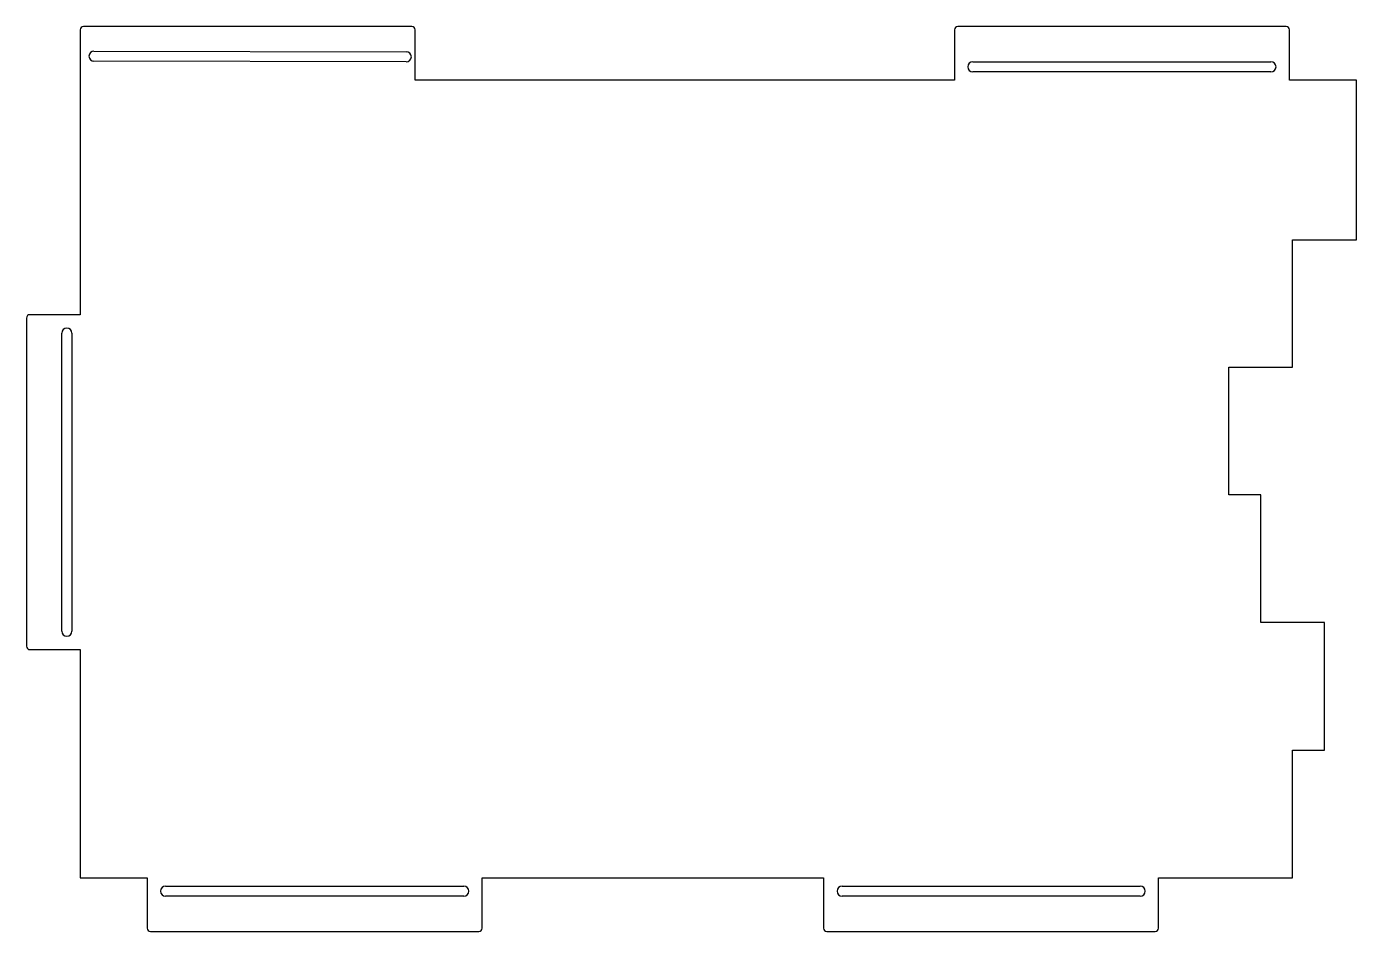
# Model space of a CAD drawing. Header units: millimetres. Extents: x -99 to 99, y -68 to 68.
import ezdxf

# ---------------------------------------------------------------- set-up
doc = ezdxf.new("R2010")
doc.units = ezdxf.units.MM
doc.layers.add('CUTOUTS', color=1, linetype='CONTINUOUS')
doc.layers.add('PERIMETER', color=5, linetype='CONTINUOUS')

msp = doc.modelspace()

# ---------------------------------------------------------------- linework, layer by layer
at = {"layer": 'CUTOUTS'}
for p, q in [((-89.19, 63.86), (-42.57, 63.78)), ((-42.57, 62.28), (-89.2, 62.36)), ((42, 62.28), (86.5, 62.28)), ((86.5, 60.78), (42, 60.78)), ((-94, -22.72), (-94, 21.78)), ((-92.5, 21.78), (-92.5, -22.72)), ((-78.5, -60.78), (-34, -60.78)), ((22.47, -60.78), (66.97, -60.78)), ((-34, -62.28), (-78.5, -62.28)), ((66.97, -62.28), (22.47, -62.28))]:
    msp.add_line(p, q, dxfattribs=at)
for centre, start, end in [((-89.19, 63.11), 89.903, 269.903), ((-42.57, 63.03), -90.097, 89.903), ((42, 61.53), 90, 270), ((86.5, 61.53), -90, 90), ((-93.25, 21.78), 0, 180), ((-93.25, -22.72), -180, 0), ((-78.5, -61.53), 90, 270), ((-34, -61.53), -90, 90), ((22.47, -61.53), 90, 270), ((66.97, -61.53), -90, 90)]:
    msp.add_arc(centre, 0.75, start, end, dxfattribs=at)
at = {"layer": 'PERIMETER'}
for p, q in [((-41.75, 67.53), (-90.75, 67.53)), ((88.75, 67.53), (39.75, 67.53)), ((-91.25, 67.03), (-91.25, 24.53)), ((-41.25, 59.53), (-41.25, 67.03)), ((39.25, 67.03), (39.25, 59.53)), ((89.25, 59.53), (89.25, 67.03)), ((39.25, 59.53), (-41.25, 59.53)), ((99.25, 59.53), (89.25, 59.53)), ((99.25, 35.72), (99.25, 59.53)), ((89.72, 16.67), (89.72, 35.72)), ((89.72, 35.72), (99.25, 35.72)), ((-99.25, 24.03), (-99.25, -24.97)), ((-91.25, 24.53), (-98.75, 24.53)), ((80.2, -2.38), (80.2, 16.67)), ((80.2, 16.67), (89.72, 16.67)), ((84.96, -2.38), (80.2, -2.38)), ((84.96, -21.43), (84.96, -2.38)), ((94.49, -21.43), (84.96, -21.43)), ((94.49, -40.48), (94.49, -21.43)), ((-98.75, -25.47), (-91.25, -25.47)), ((-91.25, -25.47), (-91.25, -59.53)), ((89.72, -59.53), (89.72, -40.48)), ((89.72, -40.48), (94.49, -40.48)), ((-91.25, -59.53), (-81.25, -59.53)), ((-81.25, -59.53), (-81.25, -67.03)), ((-31.25, -67.03), (-31.25, -59.53)), ((-31.25, -59.53), (19.72, -59.53)), ((19.72, -59.53), (19.72, -67.03)), ((69.72, -67.03), (69.72, -59.53)), ((69.72, -59.53), (89.72, -59.53)), ((-80.75, -67.53), (-31.75, -67.53)), ((20.22, -67.53), (69.22, -67.53))]:
    msp.add_line(p, q, dxfattribs=at)
for centre, start, end in [((-90.75, 67.03), 90, 180), ((-41.75, 67.03), 0, 90), ((39.75, 67.03), 90, 180), ((88.75, 67.03), 0, 90), ((-98.75, 24.03), 90, 180), ((-98.75, -24.97), 180, 270), ((-80.75, -67.03), 180, 270), ((-31.75, -67.03), -90, 0), ((20.22, -67.03), 180, 270), ((69.22, -67.03), -90, 0)]:
    msp.add_arc(centre, 0.5, start, end, dxfattribs=at)

doc.saveas('drawing.dxf')
